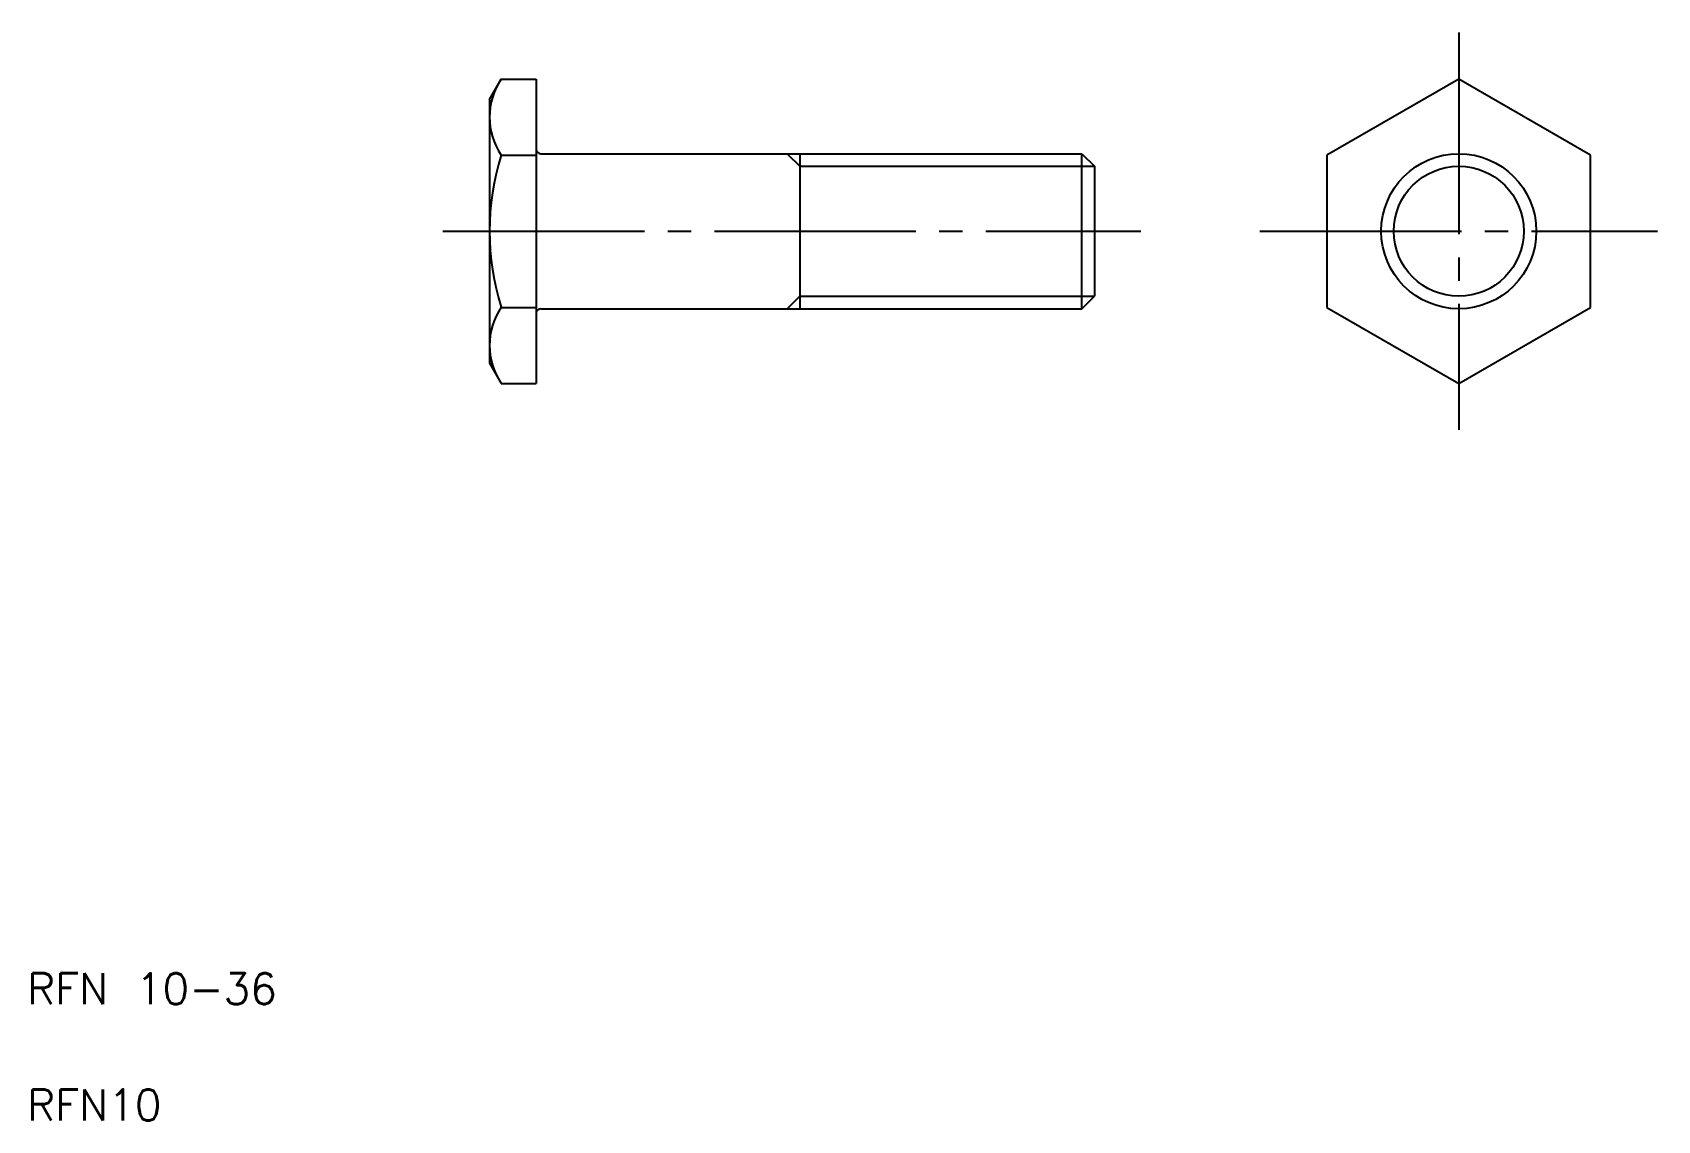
# Model space of a CAD drawing. Extents: x 5 to 110, y 5 to 75.
import ezdxf

# ---------------------------------------------------------------- set-up
doc = ezdxf.new("R2010")
doc.units = 0
doc.linetypes.add('CENTER', pattern=[17.5, 13, -1.5, 1.5, -1.5])
doc.layers.get('0').update_dxf_attribs({"linetype": 'CONTINUOUS'})
doc.layers.add('CENTER', color=1, linetype='CENTER')
doc.styles.get("Standard").update_dxf_attribs({"font": 'txt', "bigfont": 'BIGFONT'})

msp = doc.modelspace()

# ---------------------------------------------------------------- linework, layer by layer
at = {"color": 7, "linetype": 'CONTINUOUS'}
for p, q in [((34.81, 70.85), (35.57, 72.16)), ((35.57, 72.16), (37.81, 72.16)), ((37.81, 72.16), (37.81, 52.53)), ((97.31, 72.16), (88.81, 67.26)), ((105.81, 67.26), (97.31, 72.16)), ((34.81, 70.85), (34.81, 53.85)), ((35.57, 67.26), (37.81, 67.26)), ((38.11, 67.35), (73, 67.35)), ((54.81, 67.35), (54.81, 57.35)), ((73, 57.35), (73, 67.35)), ((73, 67.35), (73.81, 66.54)), ((88.81, 67.26), (88.81, 57.44)), ((105.81, 57.44), (105.81, 67.26)), ((73.81, 66.54), (73.81, 58.16)), ((73.81, 64.44), (73.81, 64.44)), ((73.81, 62.35), (73.81, 62.35)), ((73, 57.35), (73.81, 58.16)), ((35.57, 57.44), (37.81, 57.44)), ((38.11, 57.35), (73, 57.35)), ((88.81, 57.44), (97.31, 52.53)), ((97.31, 52.53), (105.81, 57.44)), ((34.81, 53.85), (35.57, 52.53)), ((35.57, 52.53), (37.81, 52.53))]:
    msp.add_line(p, q, dxfattribs=at)
at = {"color": 3, "linetype": 'CONTINUOUS'}
for p, q in [((54, 67.35), (54.81, 66.54)), ((54.81, 66.54), (73.81, 66.54)), ((54, 57.35), (54.81, 58.16)), ((54.81, 58.16), (73.81, 58.16))]:
    msp.add_line(p, q, dxfattribs=at)
at = {"color": 7, "linetype": 'CONTINUOUS'}
msp.add_circle((97.31, 62.35), 5, dxfattribs=at)
at = {"color": 3, "linetype": 'CONTINUOUS'}
msp.add_circle((97.31, 62.35), 4.19, dxfattribs=at)
at = {"color": 7, "linetype": 'CONTINUOUS'}
for centre, radius, start, end in [((39.15, 69.71), 4.34, 145.5964, 214.4034), ((51.05, 62.35), 16.24, 162.4121, 197.5879), ((38.11, 67.65), 0.3, 180, 270), ((39.15, 54.99), 4.34, 145.5966, 214.4036), ((38.11, 57.05), 0.3, 90, 180)]:
    msp.add_arc(centre, radius, start, end, dxfattribs=at)
at = {"layer": 'CENTER', "color": 1, "linetype": 'CENTER'}
for p, q in [((97.31, 75.16), (97.31, 49.53)), ((31.81, 62.35), (76.81, 62.35)), ((84.49, 62.35), (110.12, 62.35))]:
    msp.add_line(p, q, dxfattribs=at)

# ---------------------------------------------------------------- texts
at = {"color": 7, "linetype": 'CONTINUOUS'}
for s, p in [('RFN 10-36', (5, 12.5)), ('RFN10', (5, 5))]:
    msp.add_text(s, height=2, dxfattribs=at).set_placement(p)

doc.saveas('drawing.dxf')
